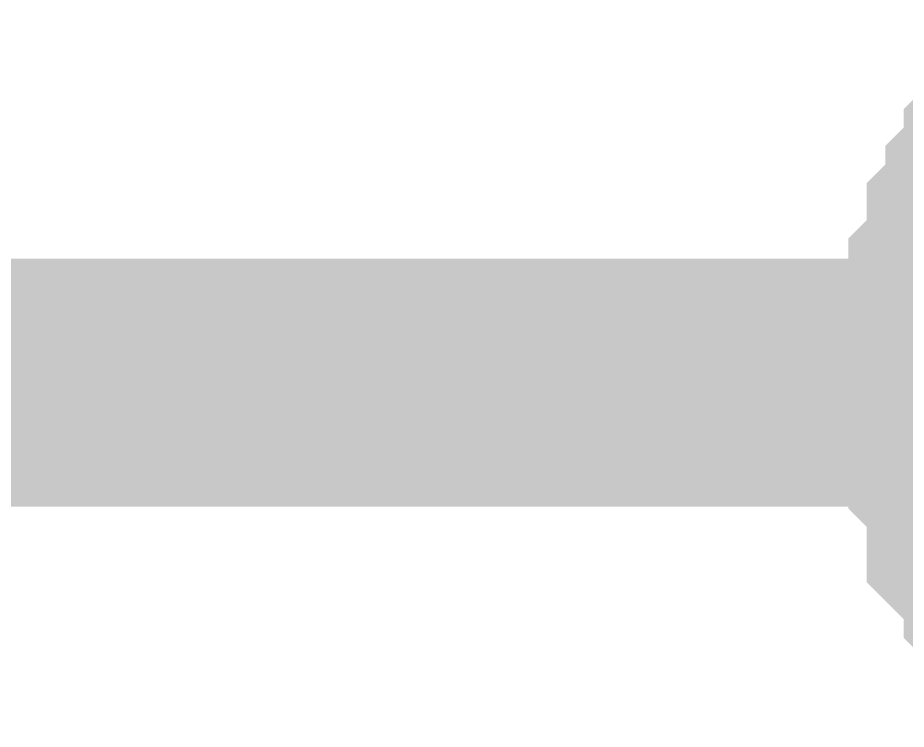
# Model space of a CAD drawing. Header units: inches. Extents: x 0 to 594, y 0 to 420.
# Drawn here: x 468.357 to 469.431, y 159.568 to 160.427 of the extents above; entities that cross this region are included whole.
import ezdxf

# ---------------------------------------------------------------- set-up
doc = ezdxf.new("R2010")
doc.units = ezdxf.units.IN
doc.layers.add('Sheet', color=255, linetype='Continuous')

msp = doc.modelspace()

# ---------------------------------------------------------------- linework, layer by layer
at = {"layer": 'Sheet'}
for points in [[(469.5109, 159.9861, 0.2997, 0.2997, 0), (469.5109, 160.0085, 0.2997, 0.2997, 0), (469.5109, 160.0309, 0.2997, 0.2997, 0), (469.5109, 160.0757, 0.2997, 0.2997, 0), (469.5109, 160.0981, 0.2997, 0.2997, 0), (469.5333, 160.1205, 0.2997, 0.2997, 0), (469.5333, 160.1429, 0.2997, 0.2997, 0), (469.5333, 160.1653, 0.2997, 0.2997, 0), (469.5557, 160.1877, 0.2997, 0.2997, 0), (469.5557, 160.2101, 0.2997, 0.2997, 0), (469.5781, 160.2325, 0.2997, 0.2997, 0), (469.5781, 160.2549, 0.2997, 0.2997, 0), (469.6005, 160.2773, 0.2997, 0.2997, 0)], [(469.5109, 159.9861, 0.2997, 0.2997, 0), (469.5109, 160.0085, 0.2997, 0.2997, 0), (469.5109, 160.0309, 0.2997, 0.2997, 0), (469.5109, 160.0757, 0.2997, 0.2997, 0), (469.5109, 160.0981, 0.2997, 0.2997, 0), (469.5333, 160.1205, 0.2997, 0.2997, 0), (469.5333, 160.1429, 0.2997, 0.2997, 0), (469.5333, 160.1653, 0.2997, 0.2997, 0), (469.5557, 160.1877, 0.2997, 0.2997, 0), (469.5557, 160.2101, 0.2997, 0.2997, 0), (469.5781, 160.2325, 0.2997, 0.2997, 0), (469.5781, 160.2549, 0.2997, 0.2997, 0), (469.6005, 160.2773, 0.2997, 0.2997, 0)], [(469.5109, 159.9861, 0.2997, 0.2997, 0), (469.5109, 160.0085, 0.2997, 0.2997, 0), (469.5109, 160.0309, 0.2997, 0.2997, 0), (469.5109, 160.0757, 0.2997, 0.2997, 0), (469.5109, 160.0981, 0.2997, 0.2997, 0), (469.5333, 160.1205, 0.2997, 0.2997, 0), (469.5333, 160.1429, 0.2997, 0.2997, 0), (469.5333, 160.1653, 0.2997, 0.2997, 0), (469.5557, 160.1877, 0.2997, 0.2997, 0), (469.5557, 160.2101, 0.2997, 0.2997, 0), (469.5781, 160.2325, 0.2997, 0.2997, 0), (469.5781, 160.2549, 0.2997, 0.2997, 0), (469.6005, 160.2773, 0.2997, 0.2997, 0)], [(469.5109, 159.9861, 0.2997, 0.2997, 0), (469.5109, 160.0085, 0.2997, 0.2997, 0), (469.5109, 160.0309, 0.2997, 0.2997, 0), (469.5109, 160.0757, 0.2997, 0.2997, 0), (469.5109, 160.0981, 0.2997, 0.2997, 0), (469.5333, 160.1205, 0.2997, 0.2997, 0), (469.5333, 160.1429, 0.2997, 0.2997, 0), (469.5333, 160.1653, 0.2997, 0.2997, 0), (469.5557, 160.1877, 0.2997, 0.2997, 0), (469.5557, 160.2101, 0.2997, 0.2997, 0), (469.5781, 160.2325, 0.2997, 0.2997, 0), (469.5781, 160.2549, 0.2997, 0.2997, 0), (469.6005, 160.2773, 0.2997, 0.2997, 0)], [(469.5109, 159.9861, 0.2997, 0.2997, 0), (469.5109, 160.0085, 0.2997, 0.2997, 0), (469.5109, 160.0309, 0.2997, 0.2997, 0), (469.5109, 160.0757, 0.2997, 0.2997, 0), (469.5109, 160.0981, 0.2997, 0.2997, 0), (469.5333, 160.1205, 0.2997, 0.2997, 0), (469.5333, 160.1429, 0.2997, 0.2997, 0), (469.5333, 160.1653, 0.2997, 0.2997, 0), (469.5557, 160.1877, 0.2997, 0.2997, 0), (469.5557, 160.2101, 0.2997, 0.2997, 0), (469.5781, 160.2325, 0.2997, 0.2997, 0), (469.5781, 160.2549, 0.2997, 0.2997, 0), (469.6005, 160.2773, 0.2997, 0.2997, 0)], [(465.0088, 159.9861, 0.2997, 0.2997, 0), (470.0036, 159.9861, 0.2997, 0.2997, 0), (482.5018, 159.9861, 0.2997, 0.2997, 0), (490.0052, 159.9861, 0.2997, 0.2997, 0)], [(469.6005, 159.7174, 0.2997, 0.2997, 0), (469.5781, 159.7398, 0.2997, 0.2997, 0), (469.5781, 159.7622, 0.2997, 0.2997, 0), (469.5557, 159.7846, 0.2997, 0.2997, 0), (469.5557, 159.7846, 0.2997, 0.2997, 0), (469.5333, 159.807, 0.2997, 0.2997, 0), (469.5333, 159.8517, 0.2997, 0.2997, 0), (469.5333, 159.8741, 0.2997, 0.2997, 0), (469.5109, 159.8965, 0.2997, 0.2997, 0), (469.5109, 159.9189, 0.2997, 0.2997, 0), (469.5109, 159.9413, 0.2997, 0.2997, 0), (469.5109, 159.9637, 0.2997, 0.2997, 0), (469.5109, 159.9861, 0.2997, 0.2997, 0)], [(469.5109, 159.9861, 0.2997, 0.2997, 0), (469.5109, 159.9861, 0.2997, 0.2997, 0)], [(469.6005, 159.7174, 0.2997, 0.2997, 0), (469.5781, 159.7398, 0.2997, 0.2997, 0), (469.5781, 159.7622, 0.2997, 0.2997, 0), (469.5557, 159.7846, 0.2997, 0.2997, 0), (469.5557, 159.7846, 0.2997, 0.2997, 0), (469.5333, 159.807, 0.2997, 0.2997, 0), (469.5333, 159.8517, 0.2997, 0.2997, 0), (469.5333, 159.8741, 0.2997, 0.2997, 0), (469.5109, 159.8965, 0.2997, 0.2997, 0), (469.5109, 159.9189, 0.2997, 0.2997, 0), (469.5109, 159.9413, 0.2997, 0.2997, 0), (469.5109, 159.9637, 0.2997, 0.2997, 0), (469.5109, 159.9861, 0.2997, 0.2997, 0)], [(469.5109, 159.9861, 0.2997, 0.2997, 0), (469.5109, 159.9861, 0.2997, 0.2997, 0)], [(469.6005, 159.7174, 0.2997, 0.2997, 0), (469.5781, 159.7398, 0.2997, 0.2997, 0), (469.5781, 159.7622, 0.2997, 0.2997, 0), (469.5557, 159.7846, 0.2997, 0.2997, 0), (469.5557, 159.7846, 0.2997, 0.2997, 0), (469.5333, 159.807, 0.2997, 0.2997, 0), (469.5333, 159.8517, 0.2997, 0.2997, 0), (469.5333, 159.8741, 0.2997, 0.2997, 0), (469.5109, 159.8965, 0.2997, 0.2997, 0), (469.5109, 159.9189, 0.2997, 0.2997, 0), (469.5109, 159.9413, 0.2997, 0.2997, 0), (469.5109, 159.9637, 0.2997, 0.2997, 0), (469.5109, 159.9861, 0.2997, 0.2997, 0)], [(469.5109, 159.9861, 0.2997, 0.2997, 0), (469.5109, 159.9861, 0.2997, 0.2997, 0)], [(469.6005, 159.7174, 0.2997, 0.2997, 0), (469.5781, 159.7398, 0.2997, 0.2997, 0), (469.5781, 159.7622, 0.2997, 0.2997, 0), (469.5557, 159.7846, 0.2997, 0.2997, 0), (469.5557, 159.7846, 0.2997, 0.2997, 0), (469.5333, 159.807, 0.2997, 0.2997, 0), (469.5333, 159.8517, 0.2997, 0.2997, 0), (469.5333, 159.8741, 0.2997, 0.2997, 0), (469.5109, 159.8965, 0.2997, 0.2997, 0), (469.5109, 159.9189, 0.2997, 0.2997, 0), (469.5109, 159.9413, 0.2997, 0.2997, 0), (469.5109, 159.9637, 0.2997, 0.2997, 0), (469.5109, 159.9861, 0.2997, 0.2997, 0)], [(469.5109, 159.9861, 0.2997, 0.2997, 0), (469.5109, 159.9861, 0.2997, 0.2997, 0)], [(469.6005, 159.7174, 0.2997, 0.2997, 0), (469.5781, 159.7398, 0.2997, 0.2997, 0), (469.5781, 159.7622, 0.2997, 0.2997, 0), (469.5557, 159.7846, 0.2997, 0.2997, 0), (469.5557, 159.7846, 0.2997, 0.2997, 0), (469.5333, 159.807, 0.2997, 0.2997, 0), (469.5333, 159.8517, 0.2997, 0.2997, 0), (469.5333, 159.8741, 0.2997, 0.2997, 0), (469.5109, 159.8965, 0.2997, 0.2997, 0), (469.5109, 159.9189, 0.2997, 0.2997, 0), (469.5109, 159.9413, 0.2997, 0.2997, 0), (469.5109, 159.9637, 0.2997, 0.2997, 0), (469.5109, 159.9861, 0.2997, 0.2997, 0)], [(469.5109, 159.9861, 0.2997, 0.2997, 0), (469.5109, 159.9861, 0.2997, 0.2997, 0)]]:
    msp.add_lwpolyline(points, format="xyseb", dxfattribs=at)

doc.saveas('drawing.dxf')
